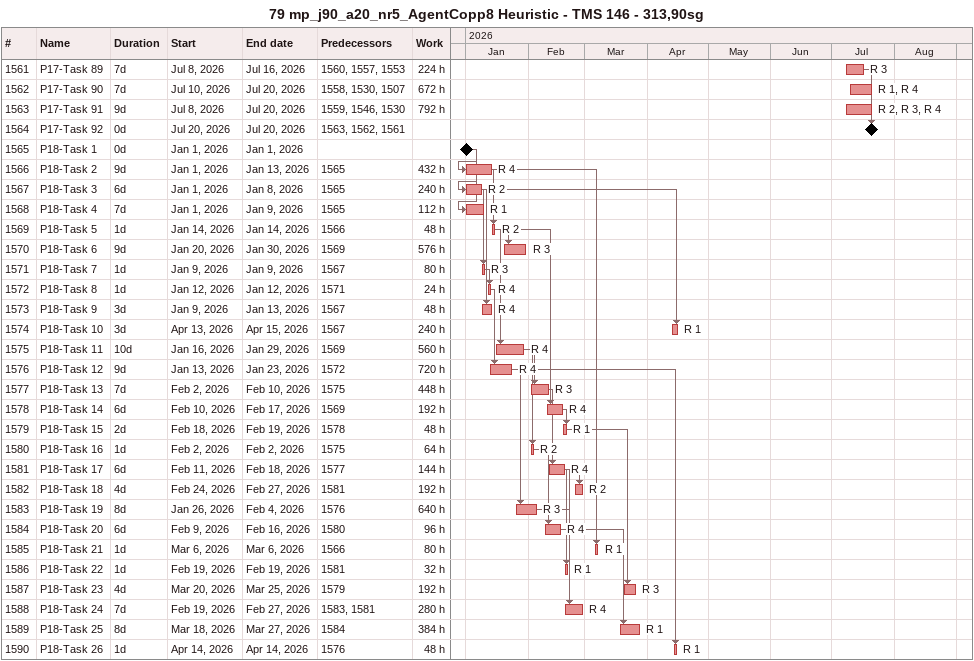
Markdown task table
79 mp_j90_a20_nr5_AgentCopp8 Heuristic - TMS 146 - 313,90sg

| ID | Task | Duration | Start | Finish | Predecessors | Resources | Work (h) |
|---|---|---|---|---|---|---|---|
| 1561 | P17-Task 89 | 7d | 2026-07-08 | 2026-07-16 | 1560, 1557, 1553 | R 3 | 224 |
| 1562 | P17-Task 90 | 7d | 2026-07-10 | 2026-07-20 | 1558, 1530, 1507 | R 1, R 4 | 672 |
| 1563 | P17-Task 91 | 9d | 2026-07-08 | 2026-07-20 | 1559, 1546, 1530 | R 2, R 3, R 4 | 792 |
| 1564 | P17-Task 92 | 0d | 2026-07-20 | 2026-07-20 | 1563, 1562, 1561 |  |  |
| 1565 | P18-Task 1 | 0d | 2026-01-01 | 2026-01-01 |  |  |  |
| 1566 | P18-Task 2 | 9d | 2026-01-01 | 2026-01-13 | 1565 | R 4 | 432 |
| 1567 | P18-Task 3 | 6d | 2026-01-01 | 2026-01-08 | 1565 | R 2 | 240 |
| 1568 | P18-Task 4 | 7d | 2026-01-01 | 2026-01-09 | 1565 | R 1 | 112 |
| 1569 | P18-Task 5 | 1d | 2026-01-14 | 2026-01-14 | 1566 | R 2 | 48 |
| 1570 | P18-Task 6 | 9d | 2026-01-20 | 2026-01-30 | 1569 | R 3 | 576 |
| 1571 | P18-Task 7 | 1d | 2026-01-09 | 2026-01-09 | 1567 | R 3 | 80 |
| 1572 | P18-Task 8 | 1d | 2026-01-12 | 2026-01-12 | 1571 | R 4 | 24 |
| 1573 | P18-Task 9 | 3d | 2026-01-09 | 2026-01-13 | 1567 | R 4 | 48 |
| 1574 | P18-Task 10 | 3d | 2026-04-13 | 2026-04-15 | 1567 | R 1 | 240 |
| 1575 | P18-Task 11 | 10d | 2026-01-16 | 2026-01-29 | 1569 | R 4 | 560 |
| 1576 | P18-Task 12 | 9d | 2026-01-13 | 2026-01-23 | 1572 | R 4 | 720 |
| 1577 | P18-Task 13 | 7d | 2026-02-02 | 2026-02-10 | 1575 | R 3 | 448 |
| 1578 | P18-Task 14 | 6d | 2026-02-10 | 2026-02-17 | 1569 | R 4 | 192 |
| 1579 | P18-Task 15 | 2d | 2026-02-18 | 2026-02-19 | 1578 | R 1 | 48 |
| 1580 | P18-Task 16 | 1d | 2026-02-02 | 2026-02-02 | 1575 | R 2 | 64 |
| 1581 | P18-Task 17 | 6d | 2026-02-11 | 2026-02-18 | 1577 | R 4 | 144 |
| 1582 | P18-Task 18 | 4d | 2026-02-24 | 2026-02-27 | 1581 | R 2 | 192 |
| 1583 | P18-Task 19 | 8d | 2026-01-26 | 2026-02-04 | 1576 | R 3 | 640 |
| 1584 | P18-Task 20 | 6d | 2026-02-09 | 2026-02-16 | 1580 | R 4 | 96 |
| 1585 | P18-Task 21 | 1d | 2026-03-06 | 2026-03-06 | 1566 | R 1 | 80 |
| 1586 | P18-Task 22 | 1d | 2026-02-19 | 2026-02-19 | 1581 | R 1 | 32 |
| 1587 | P18-Task 23 | 4d | 2026-03-20 | 2026-03-25 | 1579 | R 3 | 192 |
| 1588 | P18-Task 24 | 7d | 2026-02-19 | 2026-02-27 | 1583, 1581 | R 4 | 280 |
| 1589 | P18-Task 25 | 8d | 2026-03-18 | 2026-03-27 | 1584 | R 1 | 384 |
| 1590 | P18-Task 26 | 1d | 2026-04-14 | 2026-04-14 | 1576 | R 1 | 48 |
